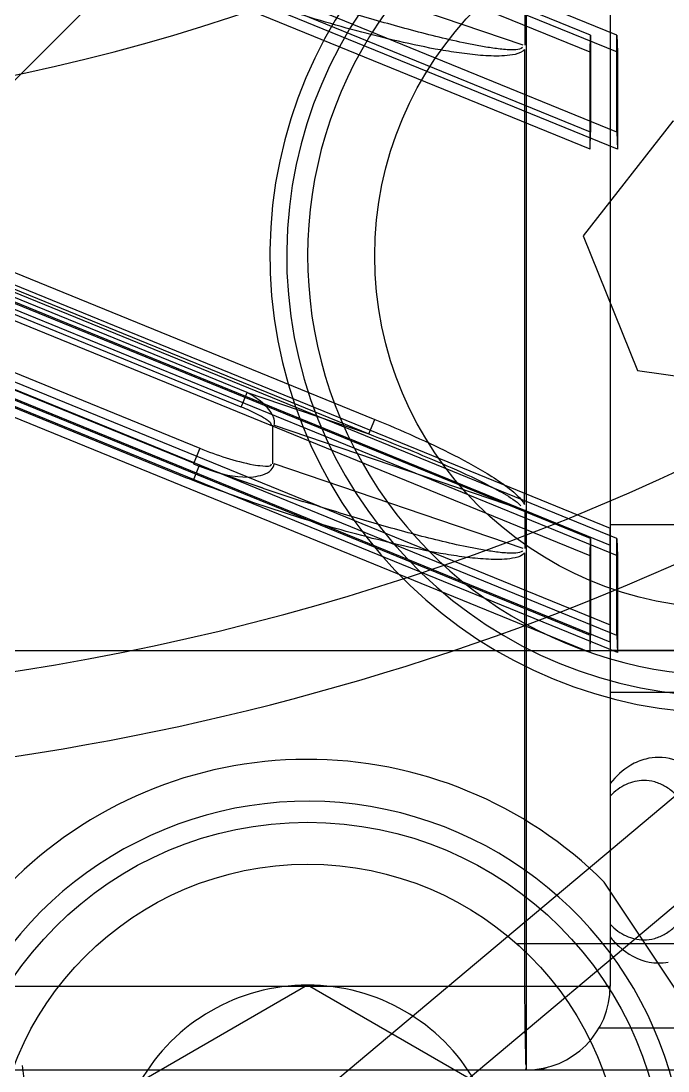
# Model space of a CAD drawing. Header units: millimetres. Extents: x -97344 to -49824, y -57049 to -40247.
# Drawn here: x -64285.08 to -64277.37, y -49616.11 to -49603.59 of the extents above; entities that cross this region are included whole.
import ezdxf

# ---------------------------------------------------------------- set-up
doc = ezdxf.new("R2010")
doc.units = ezdxf.units.MM
doc.header["$LTSCALE"] = 200
doc.linetypes.add('DOT_CENTER', pattern=[14, 12, -1, 0, -1])
for name, color, linetype in [('03___PRT_ALL_CURVES', 7, 'Continuous'), ('1', 7, 'Continuous'), ('2', 7, 'Continuous'), ('DIM', 3, 'Continuous'), ('LAY0001', 7, 'Continuous'), ('LAY0002', 7, 'Continuous')]:
    doc.layers.add(name, color=color, linetype=linetype)

# ---------------------------------------------------------------- blocks, each defined once
blk = doc.blocks.new('23-D1024-A_DV_LOCATION_PIN_Absen-PL__338', base_point=(431.261, -3.18))
at = {"layer": '1', "color": 1, "linetype": 'DOT_CENTER'}
blk.add_line((443.25, 1.82), (429.25, 1.82), dxfattribs=at)
blk = doc.blocks.new('PH_23_COMPONENTS_BASESTAND-0_5m_Absen-PL__347', base_point=(431.261, -23.18))
blk.add_blockref('23-D1024-A_DV_LOCATION_PIN_Absen-PL__338', (431.261, -3.18))
blk = doc.blocks.new('23-D1020-B_EXTRUSION-MAIN-BODY_BASESTAND-0_5m_Absen-PL__363', base_point=(418.75, -61.98))
at = {"color": 7, "linetype": 'Continuous'}
for p, q in [((422.428, 11.283), (428.964, 17.82)), ((431.319, 1.008), (430.286, 2.555))]:
    blk.add_line(p, q, dxfattribs=at)
for centre, radius, start, end in [((431.75, 10.02), 5.45, 94.2915, 270), ((431.75, 10.02), 5.25, 94.2915, 270), ((426.75, -0.98), 5, 45.0001, 135.3483), ((426.75, -0.98), 4.5, 218.8518, 151.1482)]:
    blk.add_arc(centre, radius, start, end, dxfattribs=at)
blk = doc.blocks.new('23-D1023-B_CURAVLE-PLATE-RIGHT_Absen-PL__364', base_point=(865.652, -91.98))
at = {"color": 7, "linetype": 'Continuous'}
for p, q in [((941.239, 12.067), (920.965, -4.945)), ((941.881, 11.301), (921.608, -5.711))]:
    blk.add_line(p, q, dxfattribs=at)
for radius, start, end in [(29.5, 217.5551, 316.9552), (22.5, 237.8343, 296.7498), (30.5, 248.5714, 316.9552)]:
    blk.add_arc((918.75, 34.22), radius, start, end, dxfattribs=at)
blk = doc.blocks.new('CHEESE-HEAD-HEXAGON-SOCKET-BOLT_ISO-7379_M5-6_5x10_A2-70_STAINLESS-STEEL_2__365', base_point=(426.75, 5.02))
at = {"color": 7, "linetype": 'Continuous'}
for p, q in [((431.101, 11.626), (430.035, 10.261)), ((432.817, 11.384), (431.101, 11.626)), ((433.465, 9.778), (432.817, 11.384)), ((430.035, 10.261), (430.683, 8.655)), ((432.399, 8.414), (433.465, 9.778)), ((430.683, 8.655), (432.399, 8.414)), ((435.69, 6.941), (435.394, 6.686)), ((432.502, 5.104), (432.359, 5.057))]:
    blk.add_line(p, q, dxfattribs=at)
at = {"color": 140, "linetype": 'Continuous'}
blk.add_circle((431.75, 10.02), 4.2, dxfattribs=at)
at = {"color": 7, "linetype": 'Continuous'}
for start, end in [(74.4931, 276.9929), (321.993, 74.4931)]:
    blk.add_arc((431.75, 10.02), 5, start, end, dxfattribs=at)
blk = doc.blocks.new('CAP-SCREW-CYLINDRICAL-HEAD_DIN-912_M5x16_DIN-912_A2-70_STAINLESS-STEEL_4__366', base_point=(422.5, -5.23))
at = {"color": 7, "linetype": 'Continuous'}
for p, q in [((426.75, 1.329), (424.75, 0.174)), ((428.75, 0.174), (426.75, 1.329)), ((424.75, 0.174), (424.75, -2.135)), ((428.75, -2.135), (428.75, 0.174)), ((424.75, -2.135), (426.75, -3.29)), ((426.75, -3.29), (428.75, -2.135))]:
    blk.add_line(p, q, dxfattribs=at)
blk.add_circle((426.75, -0.98), 4.25, dxfattribs=at)
at = {"color": 140, "linetype": 'Continuous'}
blk.add_circle((426.75, -0.98), 3.75, dxfattribs=at)
at = {"color": 7, "linetype": 'Continuous'}
for start, end in [(90, 150), (30, 90), (150, 210), (330, 30), (210, 270), (270, 330)]:
    blk.add_arc((426.75, -0.98), 2.309, start, end, dxfattribs=at)
blk = doc.blocks.new('Top1', base_point=(668.75, -75.52))
for name, p in [('23-D1020-B_EXTRUSION-MAIN-BODY_BASESTAND-0_5m_Absen-PL__363', (418.75, -61.98)), ('23-D1023-B_CURAVLE-PLATE-RIGHT_Absen-PL__364', (865.652, -91.98)), ('CHEESE-HEAD-HEXAGON-SOCKET-BOLT_ISO-7379_M5-6_5x10_A2-70_STAINLESS-STEEL_2__365', (426.75, 5.02)), ('PH_23_COMPONENTS_BASESTAND-0_5m_Absen-PL__347', (431.261, -23.18)), ('CAP-SCREW-CYLINDRICAL-HEAD_DIN-912_M5x16_DIN-912_A2-70_STAINLESS-STEEL_4__366', (422.5, -5.23))]:
    blk.add_blockref(name, p)
blk = doc.blocks.new('*U1466')
blk.add_blockref('Top1', (0, -50.114))
blk = doc.blocks.new('*U1467')
at = {"layer": 'DIM', "color": 0, "linetype": 'ByBlock', "lineweight": -2, "transparency": 16777216}
for p in [(5000, 0), (5500, 0)]:
    blk.add_blockref('*U1466', p, dxfattribs=at)
blk = doc.blocks.new('2250')
at = {"color": 7, "linetype": 'Continuous'}
for p, q in [((-45576.174, -64432.34), (-45564.781, -64432.34)), ((-45580.818, -64456.724), (-45583.18, -64438.786))]:
    blk.add_line(p, q, dxfattribs=at)
at = {"layer": '03___PRT_ALL_CURVES', "color": 7, "linetype": 'Continuous'}
blk.add_line((-45577.174, -64438.84), (-45577.174, -64419.739), dxfattribs=at)
at = {"layer": '2', "color": 7, "linetype": 'Continuous'}
blk.add_line((-45565.498, -64433.84), (-45576.164, -64433.84), dxfattribs=at)
for points, knots in [([(-45575.775, -64435.39), (-45575.811, -64435.39), (-45575.883, -64435.398), (-45575.988, -64435.434), (-45576.087, -64435.494), (-45576.146, -64435.546), (-45576.174, -64435.575)], [0, 0, 0, 0, 0.236962, 0.479681, 0.732928, 1, 1, 1, 1]), ([(-45575.104, -64436.334), (-45575.104, -64436.212), (-45575.129, -64436.031), (-45575.213, -64435.81), (-45575.296, -64435.666), (-45575.397, -64435.547), (-45575.514, -64435.458), (-45575.642, -64435.402), (-45575.731, -64435.39), (-45575.775, -64435.39)], [0, 0, 0, 0, 0.286824, 0.423939, 0.553908, 0.675699, 0.789428, 0.896577, 1, 1, 1, 1]), ([(-45575.776, -64437.29), (-45575.732, -64437.29), (-45575.641, -64437.277), (-45575.513, -64437.221), (-45575.396, -64437.131), (-45575.295, -64437.011), (-45575.212, -64436.867), (-45575.128, -64436.645), (-45575.104, -64436.462), (-45575.104, -64436.34)], [0, 0, 0, 0, 0.10337, 0.210481, 0.324205, 0.446024, 0.576041, 0.713202, 1, 1, 1, 1]), ([(-45576.174, -64437.104), (-45576.146, -64437.133), (-45576.087, -64437.186), (-45575.988, -64437.245), (-45575.884, -64437.281), (-45575.811, -64437.29), (-45575.776, -64437.29)], [0, 0, 0, 0, 0.267065, 0.520315, 0.763041, 1, 1, 1, 1])]:
    blk.add_open_spline(points, degree=3, knots=knots, dxfattribs=at)
at = {"layer": 'LAY0001', "color": 7, "linetype": 'Continuous'}
for p, q in [((-45576.174, -64419.739), (-45576.174, -64437.84)), ((-45577.211, -64426.627), (-45580.178, -64425.617)), ((-45577.194, -64426.165), (-45577.194, -64426.627)), ((-45577.195, -64426.676), (-45577.195, -64431.965)), ((-45587.674, -64427.538), (-45578.982, -64431.086)), ((-45587.744, -64427.711), (-45579.053, -64431.259)), ((-45580.501, -64430.766), (-45587.603, -64427.867)), ((-45580.572, -64430.939), (-45587.674, -64428.04)), ((-45587.597, -64428.764), (-45581.067, -64431.43)), ((-45581.14, -64431.609), (-45587.6, -64428.972)), ((-45581.213, -64431.789), (-45587.674, -64429.151)), ((-45580.572, -64430.939), (-45580.501, -64430.766)), ((-45580.501, -64430.766), (-45579.053, -64431.259)), ((-45579.053, -64431.259), (-45578.982, -64431.086)), ((-45580.195, -64431.617), (-45580.195, -64431.155)), ((-45580.178, -64431.155), (-45577.211, -64432.165)), ((-45581.067, -64431.43), (-45581.143, -64431.615)), ((-45581.14, -64431.609), (-45581.143, -64431.615)), ((-45577.211, -64432.627), (-45580.178, -64431.617)), ((-45581.074, -64431.636), (-45581.144, -64431.816)), ((-45580.316, -64431.904), (-45580.916, -64431.7)), ((-45581.144, -64431.816), (-45581.213, -64431.788)), ((-45577.194, -64432.165), (-45577.194, -64432.627)), ((-45577.195, -64432.676), (-45577.195, -64437.84)), ((-45574.892, -64434.34), (-45576.174, -64434.34)), ((-45590.974, -64437.84), (-45576.174, -64437.84)), ((-45576.309, -64438.34), (-45574.892, -64438.34)), ((-45589.974, -64438.84), (-45575.245, -64438.84))]:
    blk.add_line(p, q, dxfattribs=at)
blk.add_lwpolyline([(-45581.143, -64431.615), (-45581.113, -64431.627), (-45580.995, -64431.672), (-45580.916, -64431.7)], dxfattribs=at)
for centre, radius, start, end in [((-45569.836, -64401.079), 32.557, 249.8078, 251.2229), ((-45569.615, -64400.455), 33.22, 251.2086, 252.0794), ((-45583.684, -64431.998), 6.489, 359.0941, 0.293), ((-45575.598, -64436.946), 0.619, 259.4083, 269.959), ((-45575.599, -64436.946), 0.619, 270.0413, 280.5439), ((-45577.174, -64437.84), 1, 270, 0)]:
    blk.add_arc(centre, radius, start, end, dxfattribs=at)
for points, knots in [([(-45577.195, -64426.676), (-45577.22, -64426.71), (-45577.308, -64426.741), (-45577.474, -64426.76), (-45577.69, -64426.753), (-45577.944, -64426.725), (-45578.282, -64426.671), (-45578.7, -64426.583), (-45579.363, -64426.416), (-45580.181, -64426.169), (-45580.825, -64425.939), (-45581.144, -64425.816)], [0, 0, 0, 0, 0.030785, 0.062026, 0.124524, 0.187054, 0.249591, 0.374658, 0.499732, 0.749864, 1, 1, 1, 1]), ([(-45577.219, -64426.655), (-45577.239, -64426.674), (-45577.3, -64426.682), (-45577.41, -64426.682), (-45577.552, -64426.666), (-45577.718, -64426.639), (-45577.939, -64426.596), (-45578.214, -64426.533), (-45578.651, -64426.421), (-45579.192, -64426.266), (-45579.623, -64426.132), (-45579.837, -64426.063)], [0, 0, 0, 0, 0.031004, 0.06225, 0.124751, 0.187269, 0.249789, 0.374824, 0.499861, 0.749929, 1, 1, 1, 1]), ([(-45580.211, -64431.155), (-45580.211, -64431.137), (-45580.243, -64431.11), (-45580.298, -64431.07), (-45580.409, -64431.009), (-45580.506, -64430.966), (-45580.572, -64430.939)], [0, 0, 0, 0, 0.125322, 0.24925, 0.499648, 1, 1, 1, 1]), ([(-45580.178, -64431.155), (-45580.173, -64431.132), (-45580.18, -64431.035), (-45580.246, -64430.958), (-45580.297, -64430.91)], [0, 0, 0, 0, 0.25542, 1, 1, 1, 1]), ([(-45578.982, -64431.086), (-45578.822, -64431.151), (-45578.504, -64431.287), (-45578.036, -64431.508), (-45577.655, -64431.715), (-45577.372, -64431.909), (-45577.238, -64432.026), (-45577.195, -64432.101)], [0, 0, 0, 0, 0.250194, 0.500377, 0.750499, 0.875548, 1, 1, 1, 1]), ([(-45579.053, -64431.259), (-45578.896, -64431.319), (-45578.584, -64431.441), (-45578.12, -64431.636), (-45577.737, -64431.81), (-45577.444, -64431.969), (-45577.296, -64432.056), (-45577.239, -64432.117)], [0, 0, 0, 0, 0.250074, 0.500145, 0.750198, 0.875224, 1, 1, 1, 1]), ([(-45580.428, -64431.626), (-45580.392, -64431.633), (-45580.336, -64431.639), (-45580.211, -64431.653), (-45580.211, -64431.617)], [0, 0, 0, 0, 0.51035, 1, 1, 1, 1]), ([(-45580.428, -64431.769), (-45580.353, -64431.761), (-45580.239, -64431.736), (-45580.184, -64431.643), (-45580.178, -64431.617)], [0, 0, 0, 0, 0.741836, 1, 1, 1, 1]), ([(-45577.195, -64432.676), (-45577.22, -64432.71), (-45577.308, -64432.741), (-45577.474, -64432.76), (-45577.69, -64432.753), (-45577.944, -64432.725), (-45578.282, -64432.671), (-45578.7, -64432.583), (-45579.363, -64432.416), (-45580.181, -64432.169), (-45580.825, -64431.939), (-45581.144, -64431.816)], [0, 0, 0, 0, 0.030785, 0.062026, 0.124524, 0.187054, 0.249591, 0.374658, 0.499732, 0.749864, 1, 1, 1, 1]), ([(-45577.219, -64432.655), (-45577.239, -64432.674), (-45577.3, -64432.682), (-45577.41, -64432.682), (-45577.552, -64432.666), (-45577.718, -64432.639), (-45577.939, -64432.596), (-45578.214, -64432.533), (-45578.651, -64432.421), (-45579.192, -64432.266), (-45579.623, -64432.132), (-45579.837, -64432.063)], [0, 0, 0, 0, 0.031004, 0.06225, 0.124751, 0.187269, 0.249789, 0.374824, 0.499861, 0.749929, 1, 1, 1, 1]), ([(-45575.166, -64435.279), (-45575.198, -64435.253), (-45575.325, -64435.162), (-45575.484, -64435.115), (-45575.599, -64435.115)], [0, 0, 0, 0, 0.264575, 1, 1, 1, 1]), ([(-45576.175, -64437.254), (-45576.144, -64437.294), (-45576.019, -64437.431), (-45575.845, -64437.529), (-45575.712, -64437.554)], [0, 0, 0, 0, 0.270707, 1, 1, 1, 1]), ([(-45577.195, -64437.84), (-45577.195, -64437.967), (-45577.194, -64438.152), (-45577.191, -64438.388), (-45577.189, -64438.539), (-45577.183, -64438.658), (-45577.188, -64438.757), (-45577.173, -64438.799), (-45577.187, -64438.84), (-45577.181, -64438.84)], [0, 0, 0, 0, 0.382151, 0.555632, 0.707148, 0.831468, 0.923678, 0.980561, 1, 1, 1, 1])]:
    blk.add_open_spline(points, degree=3, knots=knots, dxfattribs=at)
for points in [[(-45580.297, -64430.91), (-45580.358, -64430.853), (-45580.428, -64430.806), (-45580.501, -64430.766)], [(-45581.067, -64431.43), (-45580.861, -64431.514), (-45580.647, -64431.585), (-45580.428, -64431.626)], [(-45580.916, -64431.7), (-45580.761, -64431.753), (-45580.592, -64431.786), (-45580.428, -64431.769)], [(-45575.599, -64435.115), (-45575.65, -64435.115), (-45575.701, -64435.121), (-45575.751, -64435.134)], [(-45575.931, -64435.208), (-45576.024, -64435.263), (-45576.107, -64435.34), (-45576.175, -64435.425)], [(-45575.751, -64435.134), (-45575.814, -64435.149), (-45575.875, -64435.175), (-45575.931, -64435.208)], [(-45576.915, -64438.806), (-45576.954, -64438.827), (-45576.998, -64438.84), (-45577.042, -64438.84)]]:
    blk.add_open_spline(points, degree=3, dxfattribs=at)
at = {"layer": 'LAY0002', "color": 7, "linetype": 'Continuous'}
for p, q in [((-45576.408, -64426.507), (-45587.71, -64421.893)), ((-45576.094, -64426.507), (-45587.397, -64421.893)), ((-45576.413, -64426.711), (-45587.715, -64422.097)), ((-45576.089, -64426.711), (-45587.391, -64422.097)), ((-45576.408, -64427.662), (-45587.71, -64423.047)), ((-45576.094, -64427.662), (-45587.397, -64423.047)), ((-45576.413, -64427.866), (-45587.715, -64423.251)), ((-45576.089, -64427.866), (-45587.391, -64423.251)), ((-45576.413, -64426.711), (-45576.408, -64426.507)), ((-45576.408, -64426.507), (-45576.408, -64427.662)), ((-45576.094, -64426.507), (-45576.089, -64426.711)), ((-45576.094, -64427.662), (-45576.094, -64426.507)), ((-45576.413, -64427.866), (-45576.413, -64426.711)), ((-45576.089, -64426.711), (-45576.089, -64427.866)), ((-45587.674, -64427.687), (-45576.174, -64432.382)), ((-45576.413, -64427.866), (-45576.408, -64427.662)), ((-45576.094, -64427.662), (-45576.089, -64427.866)), ((-45576.408, -64432.507), (-45587.71, -64427.893)), ((-45587.674, -64427.891), (-45576.174, -64432.586)), ((-45576.094, -64432.507), (-45587.397, -64427.893)), ((-45576.413, -64432.711), (-45587.715, -64428.097)), ((-45576.089, -64432.711), (-45587.391, -64428.097)), ((-45587.674, -64428.842), (-45576.174, -64433.536)), ((-45576.408, -64433.662), (-45587.71, -64429.047)), ((-45576.174, -64433.741), (-45587.674, -64429.046)), ((-45576.094, -64433.662), (-45587.397, -64429.047)), ((-45576.413, -64433.866), (-45587.715, -64429.251)), ((-45576.089, -64433.866), (-45587.391, -64429.251)), ((-45576.174, -64433.741), (-45576.174, -64432.382)), ((-45576.413, -64432.711), (-45576.408, -64432.507)), ((-45576.408, -64432.507), (-45576.408, -64433.662)), ((-45576.094, -64432.507), (-45576.089, -64432.711)), ((-45576.094, -64433.662), (-45576.094, -64432.507)), ((-45576.413, -64433.866), (-45576.413, -64432.711)), ((-45576.089, -64432.711), (-45576.089, -64433.866)), ((-45576.413, -64433.866), (-45576.408, -64433.662)), ((-45576.094, -64433.662), (-45576.089, -64433.866)), ((-45587.781, -64433.84), (-45569.781, -64433.84))]:
    blk.add_line(p, q, dxfattribs=at)
blk = doc.blocks.new('*U1488')
at = {"layer": 'DIM', "color": 3}
blk.add_blockref('2250', (45347.11, 64440.647), dxfattribs=at)
blk = doc.blocks.new('*U1489')
at = {"layer": 'DIM', "color": 0, "linetype": 'ByBlock', "lineweight": -2, "transparency": 16777216}
blk.add_blockref('*U1488', (5500, 0), dxfattribs=at)

msp = doc.modelspace()

# ---------------------------------------------------------------- block references
at = {"layer": 'DIM', "color": 3}
for name, p in [('*U1467', (-69539.665, -49641.82)), ('*U1489', (-69548.994, -49617.903))]:
    msp.add_blockref(name, p, dxfattribs=at)

doc.saveas('drawing.dxf')
